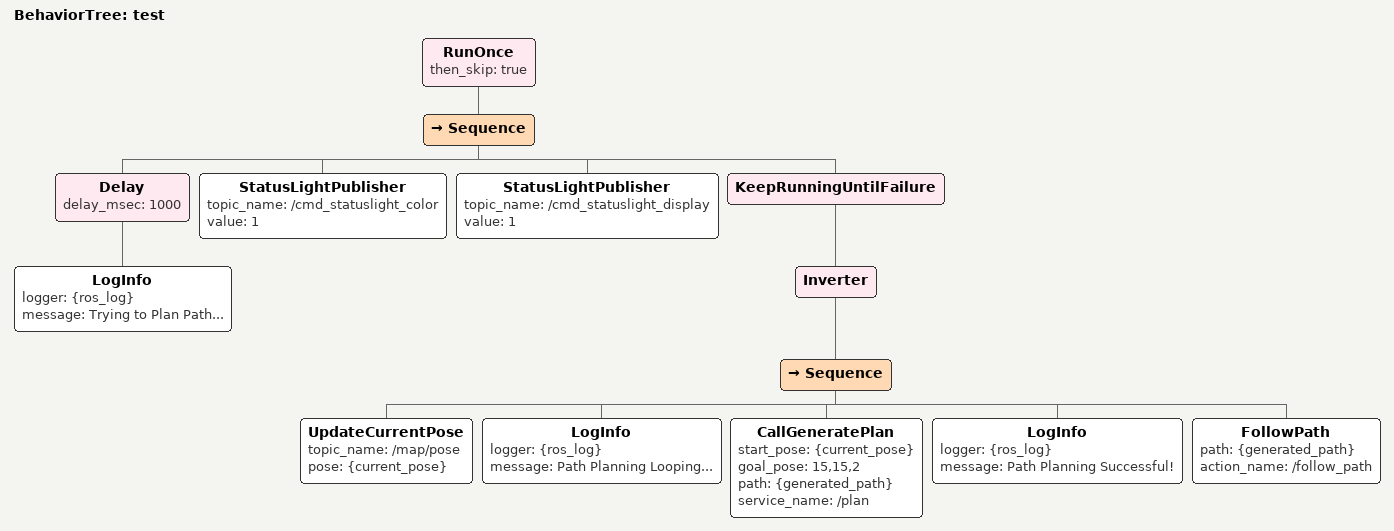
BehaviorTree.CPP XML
<?xml version="1.0" encoding="UTF-8"?>
<root BTCPP_format="4">
  <BehaviorTree ID="test">
    <RunOnce then_skip="true">
      <Sequence>
        <Delay delay_msec="1000">
          <LogInfo logger="{ros_log}"
                   message="Trying to Plan Path..."/>
        </Delay>
        <StatusLightPublisher topic_name="/cmd_statuslight_color" value="1"/>
        <StatusLightPublisher topic_name="/cmd_statuslight_display" value="1"/>
        <KeepRunningUntilFailure>
          <Inverter>
            <Sequence>
              <UpdateCurrentPose topic_name="/map/pose"
                                 pose="{current_pose}"/>
              <LogInfo logger="{ros_log}"
                       message="Path Planning Looping..."/>
              <CallGeneratePlan start_pose="{current_pose}"
                                goal_pose="15,15,2"
                                path="{generated_path}"
                                service_name="/plan"/>
              <LogInfo logger="{ros_log}"
                       message="Path Planning Successful!"/>
              <FollowPath path="{generated_path}"
                          action_name="/follow_path"/>
            </Sequence>
          </Inverter>
        </KeepRunningUntilFailure>
      </Sequence>
    </RunOnce>
  </BehaviorTree>

</root>
